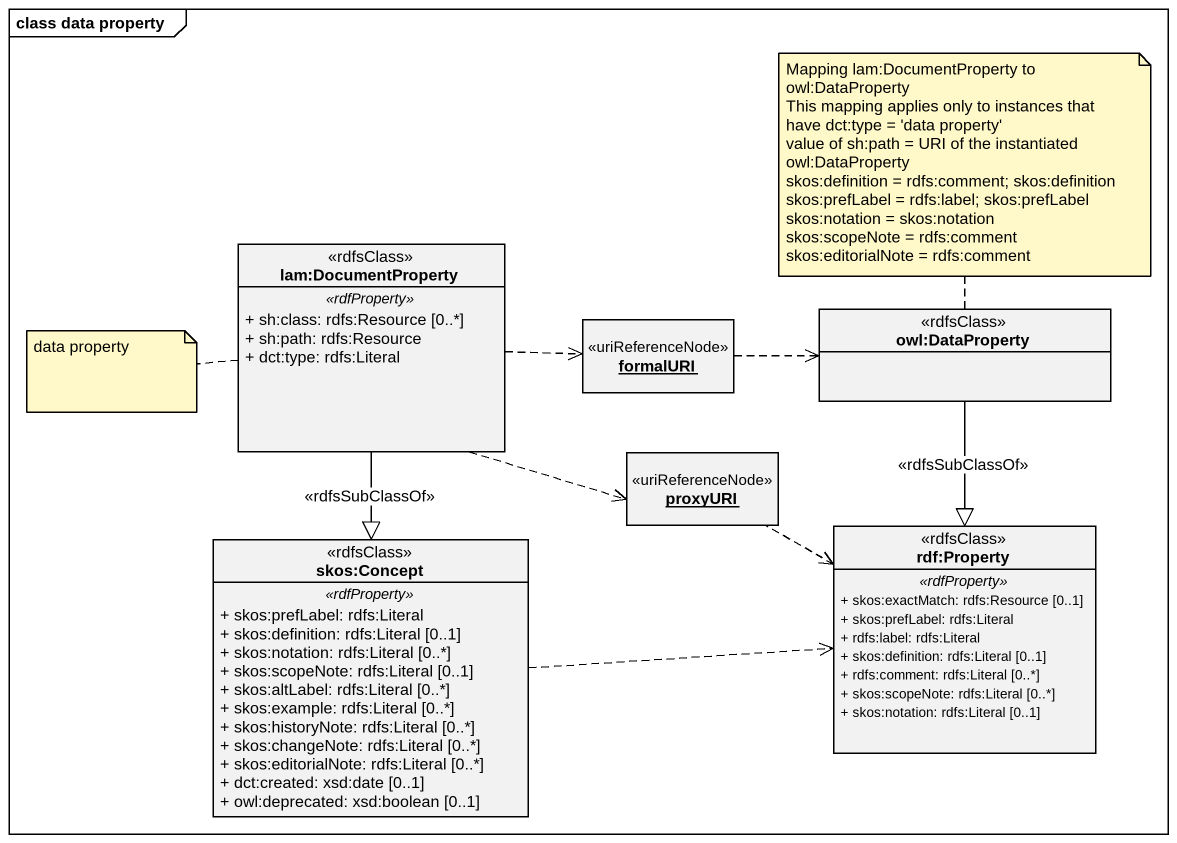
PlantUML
@startuml
mainframe class data property
hide circle
hide empty members
skinparam classAttributeIconSize 0
class "lam:DocumentProperty" as lam_DocumentProperty <<rdfsClass>> {
  .. <<rdfProperty>> ..
  + sh:class: rdfs:Resource [0..*]
  + sh:path: rdfs:Resource
  + dct:type: rdfs:Literal
}
object formalURI <<uriReferenceNode>>
class "owl:DataProperty" as owl_DataProperty <<rdfsClass>>
object proxyURI <<uriReferenceNode>>
class "skos:Concept" as skos_Concept <<rdfsClass>> {
  .. <<rdfProperty>> ..
  + skos:prefLabel: rdfs:Literal
  + skos:definition: rdfs:Literal [0..1]
  + skos:notation: rdfs:Literal [0..*]
  + skos:scopeNote: rdfs:Literal [0..1]
  + skos:altLabel: rdfs:Literal [0..*]
  + skos:example: rdfs:Literal [0..*]
  + skos:historyNote: rdfs:Literal [0..*]
  + skos:changeNote: rdfs:Literal [0..*]
  + skos:editorialNote: rdfs:Literal [0..*]
  + dct:created: xsd:date [0..1]
  + owl:deprecated: xsd:boolean [0..1]
}
class "rdf:Property" as rdf_Property <<rdfsClass>> {
  .. <<rdfProperty>> ..
  + skos:exactMatch: rdfs:Resource [0..1]
  + skos:prefLabel: rdfs:Literal
  + rdfs:label: rdfs:Literal
  + skos:definition: rdfs:Literal [0..1]
  + rdfs:comment: rdfs:Literal [0..*]
  + skos:scopeNote: rdfs:Literal [0..*]
  + skos:notation: rdfs:Literal [0..1]
}
lam_DocumentProperty .right.> formalURI
lam_DocumentProperty .right.> proxyURI
lam_DocumentProperty --|> skos_Concept : <<rdfsSubClassOf>>
formalURI .right.> owl_DataProperty
owl_DataProperty --|> rdf_Property : <<rdfsSubClassOf>>
skos_Concept .right.> rdf_Property
skos_Concept .right.> rdf_Property
skos_Concept .right.> rdf_Property
skos_Concept .right.> rdf_Property
skos_Concept .right.> rdf_Property
skos_Concept .right.> rdf_Property
rdf_Property <.left. proxyURI
note top of owl_DataProperty
  Mapping lam:DocumentProperty to owl:DataProperty
  This mapping applies only to instances that have dct:type = 'data property'
  value of sh:path = URI of the instantiated owl:DataProperty
  skos:definition = rdfs:comment; skos:definition
  skos:prefLabel = rdfs:label; skos:prefLabel
  skos:notation = skos:notation
  skos:scopeNote = rdfs:comment
  skos:editorialNote = rdfs:comment
end note
note left of lam_DocumentProperty : data property
@enduml
